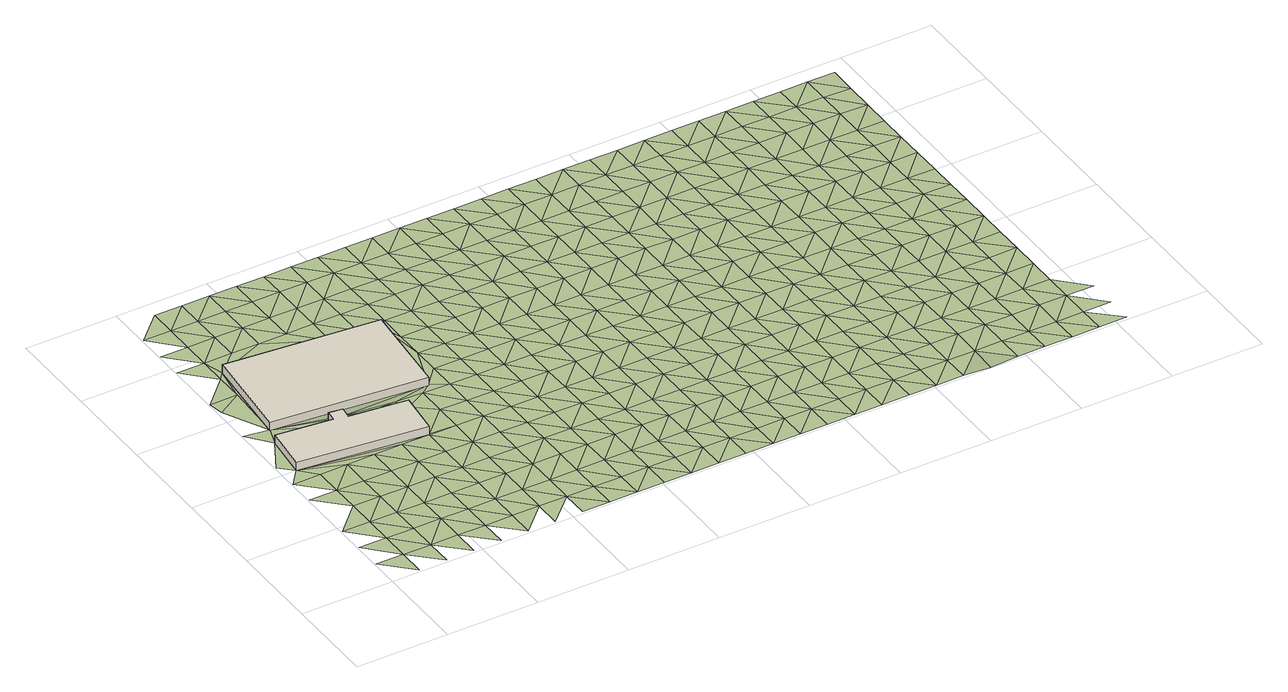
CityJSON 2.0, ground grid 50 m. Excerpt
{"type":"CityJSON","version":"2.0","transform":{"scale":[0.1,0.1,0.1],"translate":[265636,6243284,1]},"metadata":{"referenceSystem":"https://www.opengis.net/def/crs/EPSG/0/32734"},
"CityObjects":{
"building1":{"type":"Building","attributes":{"building":"industrial","building:levels":"1","footprint":{"type":"Polygon"},"plus_code":"CCXXX3XM+XWW","ground_height":3.26,"building_height":4.1,"roof_height":7.36},"geometry":[{"type":"Solid","lod":"1","boundaries":[[[[0,1,2,3]],[[1,4,5,2]],[[4,6,7,5]],[[6,8,9,7]],[[8,10,11,9]],[[10,12,13,11]],[[12,14,15,13]],[[14,0,3,15]],[[3,2,5,7,9,11,13,15]],[[14,12,10,8,6,4,1,0]]]]}]},
"building2":{"type":"Building","attributes":{"building":"industrial","building:levels":"1","footprint":{"type":"Polygon"},"plus_code":"CFXMXJXW+X6V","ground_height":3.14,"building_height":4.1,"roof_height":7.24},"geometry":[{"type":"Solid","lod":"1","boundaries":[[[[16,17,18,19]],[[17,20,21,18]],[[20,22,23,21]],[[22,16,19,23]],[[19,18,21,23]],[[22,20,17,16]]]]}]},
"terrain1":{"type":"TINRelief","geometry":[{"type":"CompositeSurface","lod":"1","boundaries":[[[24,25,26]],[[26,27,28]],[[27,29,30]],[[30,29,31]],[[32,27,26]],[[33,32,26]],[[34,29,27]],[[35,36,31]],[[32,34,27]],[[37,38,39]],[[37,39,35]],[[31,29,40]],[[34,41,29]],[[14,42,38]],[[31,40,35]],[[29,41,40]],[[34,32,43]],[[32,44,45]],[[37,46,38]],[[35,46,37]],[[34,43,41]],[[32,45,43]],[[35,40,47]],[[48,14,49]],[[35,47,46]],[[41,50,40]],[[41,43,51]],[[52,53,54]],[[50,47,40]],[[41,51,50]],[[55,38,46]],[[52,49,53]],[[45,56,43]],[[45,57,56]],[[14,58,49]],[[46,47,59]],[[43,60,51]],[[61,54,53]],[[59,47,50]],[[60,43,56]],[[20,53,49]],[[38,55,62]],[[46,59,55]],[[50,51,63]],[[64,65,61]],[[51,60,66]],[[20,61,53]],[[49,58,67]],[[51,66,63]],[[60,56,68]],[[59,50,69]],[[70,71,64]],[[64,61,20]],[[49,67,72]],[[68,56,73]],[[69,55,59]],[[69,50,63]],[[62,74,38]],[[60,75,66]],[[76,70,77]],[[60,68,75]],[[20,78,64]],[[76,77,79]],[[66,80,63]],[[55,69,62]],[[70,64,81]],[[80,66,75]],[[68,73,82]],[[77,70,81]],[[63,83,69]],[[81,64,78]],[[75,68,82]],[[80,83,63]],[[72,84,85]],[[20,86,78]],[[62,69,87]],[[79,77,88]],[[89,49,72]],[[83,87,69]],[[81,90,77]],[[91,80,75]],[[82,92,75]],[[77,90,88]],[[80,91,83]],[[87,93,62]],[[92,91,75]],[[94,81,78]],[[85,84,95]],[[62,93,74]],[[85,96,72]],[[97,82,98]],[[81,94,90]],[[94,78,86]],[[82,97,92]],[[87,83,99]],[[83,91,100]],[[101,86,20]],[[87,99,93]],[[83,100,99]],[[102,88,90]],[[90,94,103]],[[96,85,95]],[[91,92,104]],[[74,93,105]],[[92,97,106]],[[90,103,102]],[[86,107,94]],[[89,72,96]],[[104,100,91]],[[105,93,99]],[[104,92,106]],[[108,109,97]],[[74,110,95]],[[110,74,105]],[[103,94,111]],[[100,112,99]],[[113,106,97]],[[111,94,107]],[[112,100,104]],[[96,95,114]],[[101,107,86]],[[97,109,113]],[[115,101,20]],[[102,103,116]],[[95,110,114]],[[105,99,117]],[[112,118,99]],[[116,103,111]],[[119,104,106]],[[113,120,106]],[[110,105,117]],[[89,96,114]],[[117,99,118]],[[121,102,116]],[[119,106,120]],[[111,107,122]],[[113,109,123]],[[124,112,104]],[[107,101,125]],[[110,126,114]],[[112,124,118]],[[107,125,122]],[[126,110,117]],[[124,104,119]],[[120,113,127]],[[128,116,111]],[[113,123,127]],[[129,89,114]],[[117,118,130]],[[121,116,128]],[[122,128,111]],[[114,126,129]],[[125,101,131]],[[124,130,118]],[[119,120,132]],[[120,127,133]],[[134,126,117]],[[119,132,124]],[[135,89,129]],[[130,134,117]],[[121,128,136]],[[132,120,133]],[[137,122,125]],[[131,138,125]],[[101,115,131]],[[127,123,139]],[[135,140,89]],[[129,126,141]],[[124,142,130]],[[125,138,137]],[[134,141,126]],[[115,89,140]],[[139,133,127]],[[128,122,143]],[[139,123,144]],[[142,124,132]],[[135,129,145]],[[146,134,130]],[[143,136,128]],[[143,122,137]],[[141,145,129]],[[131,147,138]],[[130,142,146]],[[148,140,135]],[[132,133,149]],[[115,147,131]],[[133,139,150]],[[140,151,115]],[[141,134,152]],[[145,148,135]],[[153,137,138]],[[149,142,132]],[[136,143,154]],[[152,134,146]],[[149,133,150]],[[115,151,147]],[[155,151,140]],[[144,156,139]],[[138,147,153]],[[157,145,141]],[[148,155,140]],[[141,152,157]],[[150,139,158]],[[151,159,147]],[[146,142,160]],[[143,137,161]],[[137,153,162]],[[142,149,163]],[[148,145,164]],[[155,159,151]],[[156,158,139]],[[160,152,146]],[[154,143,161]],[[161,137,162]],[[160,142,163]],[[164,145,157]],[[165,153,147]],[[166,155,148]],[[149,150,167]],[[159,165,147]],[[158,168,150]],[[148,164,166]],[[162,153,169]],[[157,152,170]],[[163,149,167]],[[161,171,154]],[[152,160,172]],[[167,150,168]],[[159,155,173]],[[165,169,153]],[[174,158,156]],[[170,164,157]],[[173,155,166]],[[172,170,152]],[[175,161,162]],[[163,176,160]],[[158,174,168]],[[177,165,159]],[[169,175,162]],[[156,178,174]],[[167,176,163]],[[159,173,177]],[[172,160,179]],[[166,164,180]],[[161,181,171]],[[164,170,182]],[[176,179,160]],[[175,181,161]],[[180,173,166]],[[169,165,183]],[[184,167,168]],[[165,177,185]],[[168,174,186]],[[180,164,182]],[[175,169,183]],[[170,172,187]],[[167,184,176]],[[165,185,183]],[[181,188,171]],[[179,189,172]],[[184,168,186]],[[177,173,190]],[[174,178,191]],[[182,170,187]],[[173,180,192]],[[187,172,189]],[[181,175,193]],[[191,186,174]],[[190,185,177]],[[194,179,176]],[[192,190,173]],[[183,193,175]],[[178,195,191]],[[176,184,196]],[[182,197,180]],[[179,194,189]],[[176,196,194]],[[187,197,182]],[[185,198,183]],[[181,199,188]],[[193,200,181]],[[192,180,201]],[[184,186,202]],[[186,191,203]],[[185,190,198]],[[197,201,180]],[[181,200,199]],[[204,193,183]],[[205,187,189]],[[202,196,184]],[[189,194,206]],[[202,186,203]],[[191,195,207]],[[204,183,198]],[[190,192,208]],[[187,205,197]],[[201,209,192]],[[205,189,206]],[[210,200,193]],[[211,203,191]],[[198,190,208]],[[194,196,212]],[[208,192,209]],[[204,210,193]],[[196,202,213]],[[207,211,191]],[[212,206,194]],[[214,201,197]],[[196,213,212]],[[197,205,215]],[[198,216,204]],[[217,199,200]],[[210,218,200]],[[201,214,209]],[[202,203,219]],[[216,198,208]],[[211,220,203]],[[197,215,214]],[[200,218,217]],[[221,210,204]],[[205,206,222]],[[213,202,219]],[[206,212,223]],[[219,203,220]],[[221,204,216]],[[208,209,224]],[[225,211,207]],[[222,215,205]],[[209,214,226]],[[222,206,223]],[[213,227,212]],[[218,210,228]],[[211,225,220]],[[216,208,224]],[[224,209,226]],[[228,210,221]],[[207,229,225]],[[219,227,213]],[[223,212,230]],[[214,215,231]],[[232,217,218]],[[215,222,233]],[[227,230,212]],[[218,228,232]],[[231,226,214]],[[221,216,234]],[[235,219,220]],[[220,225,236]],[[224,237,216]],[[215,233,231]],[[223,238,222]],[[234,228,221]],[[219,235,227]],[[234,216,237]],[[239,217,232]],[[230,238,223]],[[235,220,236]],[[225,229,240]],[[241,224,226]],[[233,222,242]],[[226,231,243]],[[238,242,222]],[[240,236,225]],[[224,241,237]],[[244,230,227]],[[232,228,245]],[[243,241,226]],[[228,234,246]],[[229,247,240]],[[227,235,248]],[[233,249,231]],[[230,244,238]],[[245,239,232]],[[227,248,244]],[[245,228,246]],[[242,249,233]],[[234,237,250]],[[243,231,251]],[[235,236,252]],[[250,237,241]],[[236,240,253]],[[249,251,231]],[[254,246,234]],[[255,242,238]],[[252,248,235]],[[238,244,256]],[[239,245,257]],[[252,236,253]],[[247,258,240]],[[250,254,234]],[[241,243,259]],[[242,255,249]],[[251,260,243]],[[238,256,255]],[[246,261,245]],[[253,240,262]],[[259,250,241]],[[244,248,263]],[[259,243,260]],[[254,261,246]],[[248,252,264]],[[258,262,240]],[[263,256,244]],[[265,251,249]],[[266,257,245]],[[248,264,263]],[[249,255,267]],[[261,266,245]],[[251,265,260]],[[268,254,250]],[[252,253,269]],[[250,259,270]],[[262,271,253]],[[249,267,265]],[[254,268,261]],[[255,256,272]],[[264,252,269]],[[250,270,268]],[[266,273,257]],[[256,263,274]],[[269,253,271]],[[259,260,275]],[[276,262,258]],[[272,267,255]],[[260,265,277]],[[256,274,272]],[[264,278,263]],[[262,276,271]],[[270,259,275]],[[266,261,279]],[[275,260,277]],[[261,268,280]],[[258,281,276]],[[269,278,264]],[[274,263,282]],[[265,267,283]],[[266,279,273]],[[261,280,279]],[[267,272,284]],[[278,282,263]],[[283,277,265]],[[268,270,285]],[[286,269,271]],[[275,287,270]],[[271,276,288]],[[267,284,283]],[[285,280,268]],[[272,274,289]],[[269,286,278]],[[270,287,285]],[[273,279,290]],[[282,291,274]],[[286,271,288]],[[292,275,277]],[[276,281,293]],[[284,272,289]],[[277,283,294]],[[274,291,289]],[[293,288,276]],[[275,292,287]],[[295,282,278]],[[280,296,279]],[[292,277,294]],[[280,285,297]],[[281,298,293]],[[278,286,299]],[[284,300,283]],[[282,295,291]],[[296,290,279]],[[280,297,296]],[[278,299,295]],[[289,300,284]],[[285,287,301]],[[294,283,302]],[[286,288,303]],[[301,287,292]],[[288,293,304]],[[300,302,283]],[[305,297,285]],[[306,289,291]],[[303,299,286]],[[307,290,296]],[[291,295,308]],[[303,288,304]],[[293,298,309]],[[301,305,285]],[[292,294,310]],[[289,306,300]],[[302,311,294]],[[291,308,306]],[[312,304,293]],[[310,301,292]],[[295,299,313]],[[296,297,314]],[[310,294,311]],[[305,315,297]],[[299,303,316]],[[309,312,293]],[[313,308,295]],[[317,302,300]],[[297,315,314]],[[299,316,313]],[[300,306,318]],[[307,296,319]],[[304,320,303]],[[302,317,311]],[[305,301,321]],[[312,320,304]],[[301,310,322]],[[300,318,317]],[[319,296,314]],[[305,321,315]],[[306,308,323]],[[324,316,303]],[[301,322,321]],[[308,313,325]],[[320,324,303]],[[312,309,326]],[[310,311,327]],[[323,318,306]],[[311,317,328]],[[308,325,323]],[[314,315,329]],[[313,316,330]],[[312,326,320]],[[322,310,327]],[[327,311,328]],[[329,315,321]],[[309,331,326]],[[324,330,316]],[[332,325,313]],[[317,318,333]],[[314,334,319]],[[318,323,335]],[[336,324,320]],[[330,332,313]],[[329,334,314]],[[333,328,317]],[[337,321,322]],[[327,338,322]],[[336,320,326]],[[318,335,333]],[[323,325,339]],[[322,338,337]],[[332,339,325]],[[334,340,319]],[[341,329,321]],[[324,342,330]],[[324,336,343]],[[344,327,328]],[[345,326,331]],[[346,335,323]],[[328,333,347]],[[332,330,342]],[[329,341,334]],[[341,321,337]],[[339,346,323]],[[324,343,342]],[[327,344,338]],[[344,328,347]],[[331,348,345]],[[336,326,349]],[[333,335,350]],[[346,350,335]],[[351,337,338]],[[339,332,352]],[[353,340,334]],[[343,336,349]],[[349,326,345]],[[342,354,332]],[[334,341,355]],[[356,347,333]],[[338,344,351]],[[339,352,346]],[[332,354,352]],[[350,356,333]],[[334,355,353]],[[344,347,357]],[[341,337,358]],[[359,345,348]],[[342,343,360]],[[337,351,361]],[[349,362,343]],[[356,357,347]],[[358,355,341]],[[342,360,354]],[[346,363,350]],[[358,337,361]],[[346,352,364]],[[343,362,360]],[[351,344,365]],[[366,349,345]],[[357,365,344]],[[345,359,367]],[[346,364,363]],[[354,368,352]],[[369,356,350]],[[370,361,351]],[[353,355,371]],[[349,366,362]],[[366,345,367]],[[354,360,368]],[[355,358,372]],[[356,369,357]],[[365,370,351]],[[350,363,369]],[[352,373,364]],[[355,372,371]],[[358,361,374]],[[373,352,368]],[[367,359,375]],[[362,376,360]],[[370,374,361]],[[362,366,377]],[[357,378,365]],[[363,364,379]],[[357,369,380]],[[381,372,358]],[[360,376,368]],[[379,364,373]],[[362,377,376]],[[367,382,366]],[[370,365,378]],[[357,380,378]],[[374,381,358]],[[382,367,375]],[[373,368,383]],[[369,363,384]],[[371,372,385]],[[363,379,386]],[[377,366,387]],[[376,383,368]],[[381,385,372]],[[384,380,369]],[[374,370,388]],[[378,389,370]],[[387,366,382]],[[363,386,384]],[[374,388,381]],[[379,373,390]],[[370,389,388]],[[385,391,371]],[[383,392,373]],[[375,393,382]],[[376,377,394]],[[377,387,395]],[[378,380,396]],[[390,386,379]],[[380,384,397]],[[390,373,392]],[[376,394,383]],[[377,395,394]],[[378,396,389]],[[381,398,385]],[[380,397,396]],[[381,388,399]],[[387,382,400]],[[386,401,384]],[[382,393,402]],[[381,399,398]],[[386,390,401]],[[389,403,388]],[[404,391,385]],[[383,405,392]],[[395,387,400]],[[382,402,400]],[[383,394,406]],[[407,397,384]],[[389,396,403]],[[383,406,405]],[[384,401,407]],[[385,398,404]],[[388,408,399]],[[390,392,409]],[[410,402,393]],[[395,411,394]],[[408,388,403]],[[400,412,395]],[[397,413,396]],[[401,390,409]],[[407,414,397]],[[409,392,405]],[[398,399,415]],[[411,406,394]],[[395,412,411]],[[396,413,403]],[[397,414,413]],[[415,399,408]],[[416,400,402]],[[417,407,401]],[[402,410,418]],[[405,406,419]],[[417,401,409]],[[408,403,420]],[[404,398,421]],[[400,416,412]],[[402,418,416]],[[419,406,411]],[[398,415,422]],[[407,423,414]],[[413,420,403]],[[423,407,417]],[[398,422,421]],[[424,409,405]],[[405,419,425]],[[415,408,426]],[[418,410,427]],[[411,412,428]],[[420,429,408]],[[412,416,430]],[[413,414,431]],[[409,424,417]],[[414,423,432]],[[424,405,425]],[[426,422,415]],[[426,408,429]],[[412,430,428]],[[418,433,416]],[[413,431,420]],[[419,411,434]],[[414,432,431]],[[434,425,419]],[[423,417,435]],[[422,436,421]],[[434,411,428]],[[417,424,437]],[[438,430,416]],[[422,426,436]],[[435,432,423]],[[420,439,429]],[[420,431,440]],[[417,437,435]],[[424,425,441]],[[420,440,439]],[[421,436,442]],[[425,434,443]],[[426,429,444]],[[432,445,431]],[[441,437,424]],[[432,435,446]],[[441,425,443]],[[436,426,444]],[[444,429,439]],[[445,440,431]],[[432,446,445]],[[437,447,435]],[[448,442,436]],[[437,441,447]],[[439,440,449]],[[448,436,444]],[[450,446,435]],[[449,440,445]],[[435,447,450]],[[451,442,448]],[[452,444,439]],[[439,449,453]],[[445,446,454]],[[450,455,446]],[[444,452,448]],[[452,439,453]],[[446,455,454]],[[449,445,456]],[[456,453,449]],[[451,448,457]],[[456,445,454]],[[448,452,458]],[[448,458,457]],[[452,453,459]],[[453,456,460]],[[459,458,452]],[[459,453,460]],[[458,461,457]],[[458,459,461]],[[457,461,462]]]}]}
},
"vertices":[
[74,990,17],[761,911,17],[761,911,64],[74,990,64],[788,1145,17],[788,1145,64],[478,1181,17],[478,1181,64],[486,1245,17],[486,1245,64],[411,1254,17],[411,1254,64],[404,1198,17],[404,1198,64],[102,1232,17],[102,1232,64],
[966,1253,14],[1016,1768,14],[1016,1768,62],[966,1253,62],[187,1847,14],[187,1847,62],[137,1333,14],[137,1333,62],
[4,150,18],[154,5,18],[154,150,17],[154,305,17],[4,305,18],[154,455,18],[4,455,18],[154,605,18],[304,150,17],[304,5,18],[304,305,17],[154,755,16],[4,755,16],[154,905,16],[74,990,18],[4,905,16],[304,605,18],[304,455,18],[4,1055,18],[454,305,17],[454,5,18],[454,150,17],[304,905,18],[304,755,16],[4,1355,15],[137,1333,17],[454,605,17],[454,455,17],[19,1575,15],[154,1655,15],[4,1655,15],[454,905,19],[605,150,17],[605,5,18],[404,1198,23],[454,755,16],[605,305,17],[154,1805,14],[605,905,21],[605,605,18],[154,1955,15],[4,1955,15],[605,455,18],[411,1254,23],[755,150,17],[605,755,16],[154,2105,16],[4,2105,15],[486,1245,23],[755,5,17],[761,911,20],[755,305,18],[4,2260,15],[154,2260,14],[304,1955,16],[154,2405,15],[755,455,18],[304,2105,16],[905,150,17],[755,605,18],[478,1181,23],[605,1210,24],[454,1955,16],[755,755,17],[304,2405,14],[966,1253,19],[304,2260,14],[905,455,18],[905,305,17],[755,905,20],[454,2105,16],[788,1145,23],[755,1210,23],[1055,150,17],[905,5,17],[905,755,17],[905,605,18],[755,1805,16],[454,2405,15],[454,2260,15],[1055,455,18],[905,905,19],[1055,305,17],[605,1955,16],[1055,5,17],[1205,5,17],[905,1055,19],[605,2105,16],[1055,605,18],[1205,150,17],[905,1210,19],[1016,1768,17],[605,2260,15],[1055,905,17],[1055,755,17],[1205,455,18],[1205,305,19],[605,2405,15],[755,2105,15],[1356,5,17],[1205,605,18],[755,1955,17],[1055,1055,17],[1356,150,17],[755,2260,15],[1055,1210,17],[1205,755,17],[905,1805,16],[1356,455,18],[1356,305,19],[1205,905,16],[1055,1355,16],[755,2405,15],[905,2105,16],[905,1955,17],[1506,150,17],[1055,1500,16],[1205,1055,16],[1356,605,18],[905,2260,15],[1506,5,17],[1205,1210,16],[1356,755,17],[1055,1805,17],[1205,1355,16],[1506,455,18],[1506,305,18],[1055,1655,16],[1356,905,16],[1055,1955,18],[905,2405,15],[1205,1500,17],[1656,5,17],[1356,1055,16],[1656,150,17],[1205,1655,16],[1506,755,17],[1055,2260,15],[1055,2105,16],[1506,605,17],[1356,1210,16],[1205,1805,17],[1356,1355,16],[1656,455,18],[1656,305,18],[1205,1955,20],[1506,1055,16],[1055,2405,15],[1506,905,16],[1356,1500,17],[1806,150,18],[1205,2105,16],[1656,605,16],[1356,1655,16],[1806,5,17],[1656,755,16],[1506,1355,16],[1205,2260,15],[1506,1210,16],[1356,1955,20],[1806,455,17],[1356,1805,17],[1806,305,18],[1656,1055,16],[1205,2405,15],[1656,905,16],[1506,1655,15],[1956,150,18],[1506,1500,16],[1356,2105,16],[1806,755,16],[1956,5,17],[1806,605,16],[1656,1210,16],[1506,1805,18],[1356,2405,15],[1356,2260,15],[1656,1355,16],[1956,455,17],[1956,305,19],[1506,1955,21],[1806,1055,16],[1806,905,16],[2107,5,17],[1656,1655,15],[1656,1500,16],[1506,2105,16],[2107,150,17],[1956,755,17],[1956,605,16],[1806,1355,16],[1806,1210,16],[1656,1805,18],[1506,2405,15],[1506,2260,15],[2107,455,17],[2107,305,18],[1656,1955,19],[1956,1055,16],[1956,905,17],[1806,1655,16],[2257,150,17],[1806,1500,15],[2107,605,17],[1656,2105,16],[2257,5,17],[2107,755,17],[1956,1355,16],[1656,2260,15],[1956,1210,16],[1806,1955,18],[2257,455,16],[2257,305,17],[1806,1805,21],[2107,905,17],[1656,2405,15],[2407,150,17],[1956,1655,17],[2107,1055,16],[1956,1500,16],[2257,755,16],[1806,2260,15],[1806,2105,16],[2407,5,17],[2257,605,17],[2107,1210,16],[1956,1805,20],[2107,1355,16],[2407,455,16],[2407,305,16],[1956,1955,18],[2257,1055,16],[2257,905,16],[1806,2405,15],[2557,5,17],[2107,1655,19],[2107,1500,17],[1956,2105,17],[2557,150,17],[2407,755,18],[2407,605,18],[2257,1355,17],[1956,2260,15],[2257,1210,16],[2107,1955,17],[2557,455,16],[2107,1805,19],[2557,305,16],[2407,1055,18],[1956,2405,15],[2407,905,18],[2257,1655,19],[2707,150,17],[2257,1500,18],[2557,605,18],[2107,2260,17],[2107,2105,17],[2707,5,17],[2557,755,18],[2407,1355,19],[2407,1210,18],[2257,1955,17],[2707,455,16],[2257,1805,18],[2707,305,16],[2557,1055,17],[2107,2405,16],[2557,905,18],[2407,1655,20],[2858,150,17],[2407,1500,19],[2707,755,18],[2257,2260,17],[2257,2105,18],[2858,5,17],[2707,605,18],[2557,1210,17],[2407,1805,18],[2557,1355,18],[2858,455,17],[2858,305,17],[2407,1955,18],[2707,1055,17],[2257,2405,17],[2707,905,18],[3008,5,18],[2557,1655,18],[2557,1500,19],[3008,150,17],[2858,755,18],[2407,2260,18],[2407,2105,18],[2858,605,18],[2707,1355,18],[2707,1210,17],[2407,2405,17],[3008,305,16],[2557,1955,18],[2557,1805,16],[2858,1055,16],[3008,455,17],[2858,905,18],[3158,150,17],[2707,1655,18],[2707,1500,19],[2557,2105,18],[3008,605,17],[3158,5,18],[3008,755,17],[2858,1355,17],[2557,2260,18],[2858,1210,16],[3158,305,17],[2707,1955,18],[2707,1805,16],[3008,905,16],[2557,2405,17],[2707,2105,18],[3158,605,16],[3158,455,17],[2858,1655,18],[3308,150,14],[3008,1055,15],[2858,1500,18],[3308,5,10],[3308,305,17],[3008,1210,15],[2858,1805,16],[3158,905,15],[2707,2405,17],[3158,755,16],[2707,2260,18],[3008,1355,16],[3008,1500,17],[2858,2105,19],[3458,5,16],[3308,605,16],[2858,1955,18],[3308,455,18],[3158,1210,14],[3158,1055,14],[3008,1655,17],[3458,305,18],[3458,150,17],[3308,755,15],[3158,1355,17],[3008,1805,16],[2858,2405,18],[2858,2260,18],[3308,905,15],[3008,1955,18],[3608,5,18],[3458,605,16],[3458,455,18],[3158,1655,16],[3308,1055,14],[3158,1500,17],[3008,2105,19],[3608,150,17],[3458,755,15],[3308,1355,17],[3008,2260,18],[3308,1210,14],[3608,305,17],[3158,1955,18],[3158,1805,15],[3458,1055,15],[3008,2405,18],[3458,905,16],[3758,5,18],[3608,605,15],[3608,455,17],[3308,1655,15],[3308,1500,17],[3158,2260,18],[3158,2105,19],[3758,305,17],[3458,1210,15],[3758,150,16],[3308,1805,14],[3158,2405,18],[3608,905,15],[3608,755,15],[3458,1355,17],[3308,1955,17],[3608,1055,15],[3909,5,18],[3758,605,15],[3758,455,17],[3458,1655,15],[3458,1500,18],[3308,2105,19],[3909,305,16],[3608,1210,15],[3909,150,15],[3758,755,15],[3458,1805,14],[3308,2405,18],[3308,2260,18],[3608,1355,17],[3758,1055,15],[3758,905,15],[3458,2105,19],[4059,5,19],[3909,605,17],[3458,1955,16],[3909,455,17],[3608,1655,15],[3608,1500,18],[4059,150,18],[3909,755,17],[3758,1355,17],[3458,2260,19],[3758,1210,15],[4059,305,15],[3608,1955,16],[3608,1805,15],[3909,1055,15],[3458,2405,18],[3909,905,15],[3608,2105,18],[3758,1655,15],[3758,1500,16],[3909,1210,15],[3608,2260,19],[3758,1805,17],[3909,1355,15],[3608,2405,18],[3758,2105,17],[3758,1955,15],[3909,1655,15],[3909,1500,15],[3909,1805,14],[3758,2405,19],[3758,2260,19],[3909,2105,14],[3909,1955,13],[3909,2260,15],[3909,2405,18]
]}
